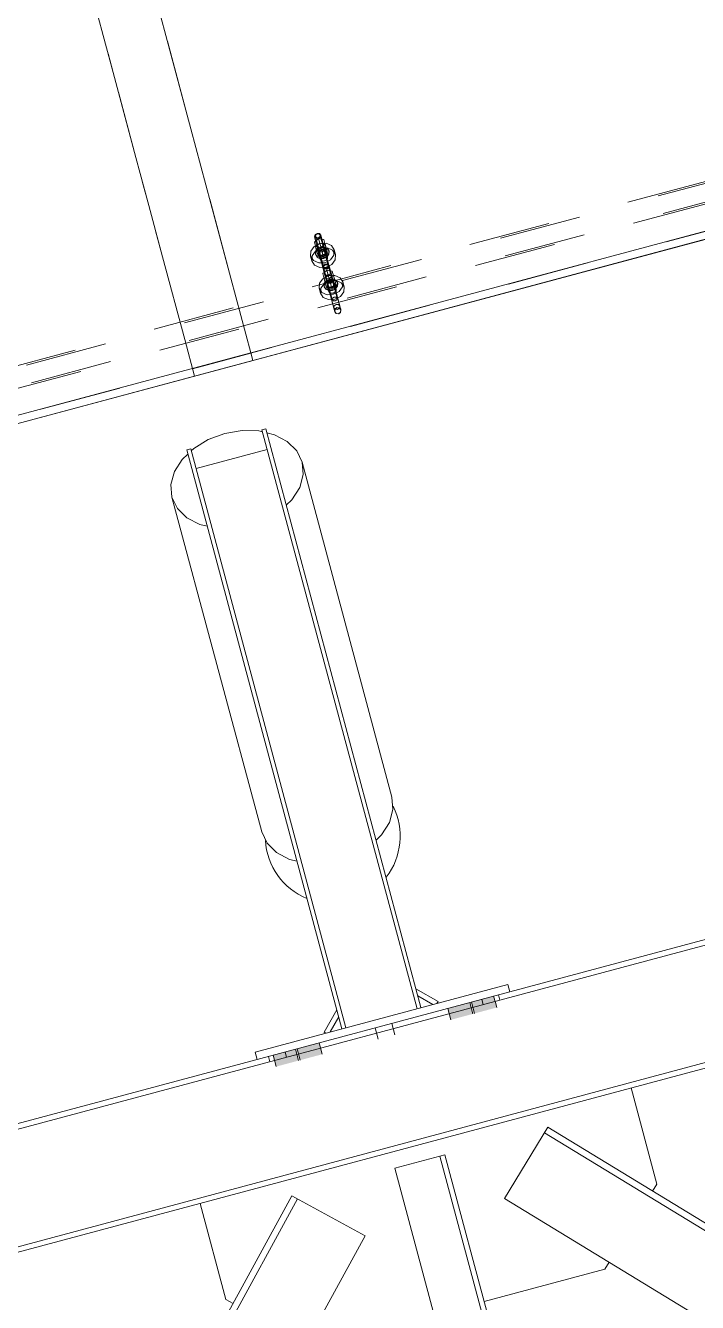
# Model space of a CAD drawing. Header units: millimetres. Extents: x -753 to 90, y 56274 to 56868.
# Drawn here: x -441.18 to -424.74, y 56718.07 to 56749.32 of the extents above; entities that cross this region are included whole.
import ezdxf

# ---------------------------------------------------------------- set-up
doc = ezdxf.new("R2010")
doc.units = ezdxf.units.MM
doc.linetypes.add('XKITLINE00', pattern=[0])
doc.linetypes.add('XKITLINE02', pattern=[4, 2, -2])
doc.layers.add('Parafuso', color=3, linetype='Continuous', lineweight=0)
doc.layers.add('Peça', color=2, linetype='Continuous', lineweight=0)

# ---------------------------------------------------------------- blocks, each defined once
blk = doc.blocks.new('*A609')
at = {"layer": 'Peça', "color": 1, "linetype": 'XKITLINE00', "lineweight": 0}
for p, q in [((-431.634, 56725.747), (-431.092, 56725.434)), ((-431.588, 56725.573), (-431.22, 56725.361)), ((-431.092, 56725.434), (-431.119, 56725.388)), ((-433.879, 56724.687), (-433.566, 56725.229)), ((-433.732, 56724.688), (-433.519, 56725.055)), ((-433.833, 56724.66), (-433.879, 56724.687))]:
    blk.add_line(p, q, dxfattribs=at)
blk = doc.blocks.new('*A610')
at = {"layer": 'Peça', "color": 1, "linetype": 'XKITLINE00', "lineweight": 0}
for start, end in [(322.6823, 26.3736), (183.6257, 247.317)]:
    blk.add_arc((-433.669, 56729.477), 1.65, start, end, dxfattribs=at)
blk = doc.blocks.new('*A611')
at = {"layer": 'Peça', "color": 1, "linetype": 'XKITLINE00', "lineweight": 0}
for p, q in [((-429.385, 56725.852), (-435.567, 56724.196)), ((-429.336, 56725.669), (-429.385, 56725.852)), ((-435.518, 56724.012), (-435.567, 56724.196))]:
    blk.add_line(p, q, dxfattribs=at)
blk = doc.blocks.new('*A612')
at = {"layer": 'Peça', "color": 1, "linetype": 'XKITLINE00', "lineweight": 0}
for p, q in [((-435.306, 56739.449), (-435.402, 56739.423)), ((-435.402, 56739.423), (-431.606, 56725.257)), ((-435.306, 56739.449), (-431.51, 56725.283)), ((-437.237, 56738.931), (-437.141, 56738.957)), ((-437.237, 56738.931), (-433.442, 56724.765)), ((-437.141, 56738.957), (-433.345, 56724.791)), ((-437.013, 56738.479), (-435.274, 56738.945))]:
    blk.add_line(p, q, dxfattribs=at)
blk = doc.blocks.new('*A613')
at = {"layer": 'Peça', "color": 1, "linetype": 'XKITLINE00', "lineweight": 0}
for p, q in [((-436.31, 56739.333), (-435.887, 56739.406)), ((-435.887, 56739.406), (-435.473, 56739.396)), ((-435.473, 56739.396), (-435.39, 56739.376)), ((-437.066, 56738.969), (-436.712, 56739.184)), ((-436.712, 56739.184), (-436.31, 56739.333)), ((-435.279, 56739.349), (-435.094, 56739.305)), ((-435.094, 56739.305), (-434.779, 56739.14)), ((-434.779, 56739.14), (-434.547, 56738.911)), ((-437.348, 56738.701), (-437.211, 56738.832)), ((-437.128, 56738.91), (-437.066, 56738.969)), ((-434.547, 56738.911), (-434.414, 56738.633)), ((-437.539, 56738.4), (-437.348, 56738.701)), ((-434.414, 56738.633), (-434.39, 56738.327)), ((-432.218, 56730.437), (-434.414, 56738.633)), ((-437.626, 56738.086), (-437.539, 56738.4)), ((-434.39, 56738.327), (-434.477, 56738.013)), ((-437.602, 56737.779), (-437.626, 56738.086)), ((-434.477, 56738.013), (-434.667, 56737.711)), ((-437.469, 56737.502), (-437.602, 56737.779)), ((-435.406, 56729.583), (-437.602, 56737.779)), ((-437.237, 56737.273), (-437.469, 56737.502)), ((-434.667, 56737.711), (-434.805, 56737.581)), ((-436.921, 56737.108), (-437.237, 56737.273)), ((-436.737, 56737.063), (-436.921, 56737.108)), ((-432.194, 56730.131), (-432.218, 56730.437)), ((-432.281, 56729.817), (-432.194, 56730.131)), ((-432.471, 56729.515), (-432.281, 56729.817)), ((-435.406, 56729.583), (-435.273, 56729.306)), ((-432.609, 56729.385), (-432.471, 56729.515)), ((-435.273, 56729.306), (-435.041, 56729.077)), ((-435.041, 56729.077), (-434.725, 56728.911)), ((-434.725, 56728.911), (-434.541, 56728.867))]:
    blk.add_line(p, q, dxfattribs=at)
blk = doc.blocks.new('*A625')
at = {"layer": 'Peça', "color": 1, "linetype": 'XKITLINE00', "lineweight": 0}
for p, q in [((-400.079, 56733.508), (-663.982, 56662.797)), ((-663.982, 56662.66), (-400.045, 56733.38)), ((-663.982, 56659.786), (-399.326, 56730.699)), ((-663.982, 56659.65), (-399.292, 56730.572))]:
    blk.add_line(p, q, dxfattribs=at)
blk = doc.blocks.new('*A689')
at = {"layer": 'Parafuso', "color": 7, "linetype": 'XKITLINE02', "lineweight": 0}
for p, q in [((-430.021, 56725.485), (-429.987, 56725.358)), ((-429.616, 56725.594), (-429.582, 56725.466)), ((-435.237, 56724.087), (-435.203, 56723.96)), ((-434.832, 56724.196), (-434.798, 56724.069))]:
    blk.add_line(p, q, dxfattribs=at)
blk = doc.blocks.new('*A690')
at = {"layer": 'Parafuso', "color": 7, "linetype": 'XKITLINE02', "lineweight": 0}
for p, q in [((-430.021, 56725.485), (-429.987, 56725.358)), ((-429.616, 56725.594), (-429.582, 56725.466)), ((-435.237, 56724.087), (-435.203, 56723.96)), ((-434.832, 56724.196), (-434.798, 56724.069))]:
    blk.add_line(p, q, dxfattribs=at)
blk = doc.blocks.new('*A1362')
at = {"layer": 'Peça', "color": 1, "linetype": 'XKITLINE00', "lineweight": 0}
for p, q in [((-434.668, 56720.679), (-445.083, 56701.622)), ((-432.878, 56719.7), (-434.668, 56720.679)), ((-444.943, 56701.546), (-434.528, 56720.603)), ((-432.878, 56719.7), (-443.293, 56700.644)), ((-443.293, 56700.644), (-445.083, 56701.622))]:
    blk.add_line(p, q, dxfattribs=at)
blk = doc.blocks.new('*A1374')
at = {"layer": 'Peça', "color": 1, "linetype": 'XKITLINE00', "lineweight": 0}
for p, q in [((-429.466, 56720.615), (-428.405, 56722.357)), ((-428.488, 56722.221), (-409.94, 56710.925)), ((-409.857, 56711.061), (-428.405, 56722.357)), ((-410.918, 56709.318), (-429.466, 56720.615)), ((-410.918, 56709.318), (-409.857, 56711.061))]:
    blk.add_line(p, q, dxfattribs=at)
blk = doc.blocks.new('*A1377')
at = {"layer": 'Peça', "color": 1, "linetype": 'XKITLINE00', "lineweight": 0}
for p, q in [((-425.739, 56720.967), (-426.368, 56723.317)), ((-425.843, 56720.796), (-425.739, 56720.967)), ((-436.912, 56720.492), (-436.282, 56718.142)), ((-427.008, 56718.883), (-426.904, 56719.054)), ((-429.961, 56718.092), (-427.008, 56718.883)), ((-436.282, 56718.142), (-436.107, 56718.046)), ((-434.141, 56716.972), (-431.188, 56717.763)), ((-434.316, 56717.068), (-434.141, 56716.972))]:
    blk.add_line(p, q, dxfattribs=at)
blk = doc.blocks.new('*A1378')
at = {"layer": 'Peça', "color": 1, "linetype": 'XKITLINE00', "lineweight": 0}
for p, q in [((-432.15, 56721.353), (-430.923, 56721.682)), ((-426.615, 56705.113), (-431.046, 56721.649)), ((-426.492, 56705.145), (-430.923, 56721.682)), ((-427.719, 56704.817), (-432.15, 56721.353)), ((-427.719, 56704.817), (-426.492, 56705.145))]:
    blk.add_line(p, q, dxfattribs=at)
blk = doc.blocks.new('*A1498')
at = {"layer": 'Peça', "color": 7, "linetype": 'XKITLINE02', "lineweight": 0}
for p, q in [((-412.179, 56748.771), (-449.657, 56738.729)), ((-449.63, 56738.783), (-412.229, 56748.803)), ((-412.231, 56748.78), (-412.213, 56748.791)), ((-412.197, 56748.744), (-412.231, 56748.78)), ((-412.229, 56748.803), (-412.208, 56748.771)), ((-412.213, 56748.791), (-412.229, 56748.803)), ((-412.229, 56748.803), (-412.184, 56748.792)), ((-412.208, 56748.771), (-412.224, 56748.753)), ((-412.224, 56748.753), (-412.187, 56748.707)), ((-412.208, 56748.696), (-412.197, 56748.744)), ((-412.058, 56748.319), (-412.184, 56748.792)), ((-412.208, 56748.696), (-412.18, 56748.669)), ((-412.187, 56748.707), (-412.196, 56748.649)), ((-412.196, 56748.649), (-412.168, 56748.62)), ((-412.167, 56748.572), (-412.18, 56748.669)), ((-412.168, 56748.62), (-412.153, 56748.518)), ((-412.129, 56748.476), (-412.167, 56748.572)), ((-412.153, 56748.518), (-412.116, 56748.427)), ((-412.139, 56748.437), (-412.129, 56748.476)), ((-412.102, 56748.391), (-412.139, 56748.437)), ((-412.116, 56748.427), (-412.127, 56748.39)), ((-412.063, 56748.34), (-449.542, 56738.299)), ((-449.491, 56738.266), (-412.091, 56748.287)), ((-412.127, 56748.39), (-412.092, 56748.354)), ((-412.111, 56748.333), (-412.102, 56748.391)), ((-412.111, 56748.333), (-412.089, 56748.326)), ((-412.092, 56748.354), (-412.104, 56748.306)), ((-412.104, 56748.306), (-412.083, 56748.305)), ((-412.091, 56748.287), (-412.089, 56748.326)), ((-412.091, 56748.287), (-412.058, 56748.319)), ((-412.083, 56748.305), (-412.091, 56748.287)), ((-449.663, 56738.75), (-449.63, 56738.783)), ((-449.663, 56738.75), (-449.536, 56738.278)), ((-449.63, 56738.783), (-449.637, 56738.764)), ((-449.637, 56738.764), (-449.616, 56738.764)), ((-449.632, 56738.744), (-449.63, 56738.783)), ((-449.609, 56738.737), (-449.632, 56738.744)), ((-449.616, 56738.764), (-449.628, 56738.715)), ((-449.628, 56738.715), (-449.593, 56738.679)), ((-449.618, 56738.678), (-449.609, 56738.737)), ((-449.581, 56738.632), (-449.618, 56738.678)), ((-449.593, 56738.679), (-449.604, 56738.642)), ((-449.604, 56738.642), (-449.568, 56738.552)), ((-449.591, 56738.593), (-449.581, 56738.632)), ((-449.553, 56738.497), (-449.591, 56738.593)), ((-449.568, 56738.552), (-449.553, 56738.449)), ((-449.54, 56738.4), (-449.553, 56738.497)), ((-449.553, 56738.449), (-449.524, 56738.421)), ((-449.542, 56738.299), (-449.546, 56738.316)), ((-449.512, 56738.374), (-449.54, 56738.4)), ((-449.536, 56738.278), (-449.491, 56738.266)), ((-449.524, 56738.421), (-449.533, 56738.362)), ((-449.533, 56738.362), (-449.496, 56738.316)), ((-449.524, 56738.325), (-449.512, 56738.374)), ((-449.489, 56738.289), (-449.524, 56738.325)), ((-449.496, 56738.316), (-449.512, 56738.299)), ((-449.512, 56738.299), (-449.491, 56738.266)), ((-449.507, 56738.278), (-449.489, 56738.289)), ((-449.491, 56738.266), (-449.507, 56738.278))]:
    blk.add_line(p, q, dxfattribs=at)
blk = doc.blocks.new('*A1500')
at = {"layer": 'Peça', "color": 4, "linetype": 'XKITLINE00', "lineweight": 0}
for p, q in [((-438.755, 56752.824), (-446.715, 56750.692)), ((-438.755, 56752.824), (-438.755, 56752.824)), ((-438.755, 56752.824), (-435.67, 56741.309)), ((-446.867, 56750.651), (-456.992, 56747.939)), ((-457.145, 56747.898), (-459.349, 56747.307)), ((-459.349, 56747.307), (-459.348, 56747.307)), ((-459.349, 56747.307), (-459.326, 56747.222)), ((-459.325, 56747.221), (-459.272, 56747.021)), ((-459.272, 56747.021), (-459.188, 56746.707)), ((-459.188, 56746.707), (-459.134, 56746.508)), ((-459.134, 56746.508), (-459.073, 56746.28)), ((-459.073, 56746.28), (-458.556, 56744.349)), ((-458.556, 56744.349), (-458.445, 56743.936)), ((-458.445, 56743.936), (-458.204, 56743.036)), ((-458.204, 56743.036), (-458.074, 56742.549)), ((-458.074, 56742.549), (-457.937, 56742.039)), ((-457.937, 56742.039), (-457.794, 56741.506)), ((-457.794, 56741.506), (-457.646, 56740.951)), ((-456.263, 56735.792), (-435.67, 56741.309)), ((-435.67, 56741.309), (-435.62, 56741.123)), ((-457.646, 56740.951), (-457.331, 56739.777)), ((-456.214, 56735.606), (-435.62, 56741.123)), ((-435.618, 56741.117), (-449.483, 56737.402)), ((-435.618, 56741.117), (-435.62, 56741.123)), ((-457.331, 56739.777), (-457.166, 56739.16)), ((-457.166, 56739.16), (-456.639, 56737.192)), ((-456.453, 56736.5), (-456.639, 56737.192)), ((-450.303, 56737.183), (-456.212, 56735.6)), ((-456.214, 56735.606), (-456.453, 56736.5)), ((-456.212, 56735.6), (-456.214, 56735.606))]:
    blk.add_line(p, q, dxfattribs=at)
at = {"layer": 'Peça', "color": 7, "linetype": 'XKITLINE02', "lineweight": 0}
for p, q in [((-438.747, 56752.796), (-435.67, 56741.309)), ((-438.664, 56752.486), (-459.258, 56746.969)), ((-446.715, 56750.692), (-446.867, 56750.651)), ((-456.992, 56747.939), (-457.145, 56747.898)), ((-459.341, 56747.279), (-459.325, 56747.221)), ((-459.302, 56747.136), (-459.272, 56747.021)), ((-459.234, 56746.878), (-459.188, 56746.707)), ((-459.005, 56746.026), (-458.556, 56744.349)), ((-458.328, 56743.498), (-458.204, 56743.036)), ((-456.262, 56735.785), (-435.668, 56741.302)), ((-435.62, 56741.123), (-435.618, 56741.117)), ((-457.491, 56740.375), (-457.331, 56739.777)), ((-449.483, 56737.402), (-450.303, 56737.183)), ((-456.212, 56735.6), (-456.214, 56735.606))]:
    blk.add_line(p, q, dxfattribs=at)
blk = doc.blocks.new('*A1501')
at = {"layer": 'Peça', "color": 7, "linetype": 'XKITLINE02', "lineweight": 0}
for p, q in [((-412.179, 56748.771), (-449.657, 56738.729)), ((-449.63, 56738.783), (-412.229, 56748.803)), ((-412.213, 56748.791), (-412.231, 56748.78)), ((-412.231, 56748.78), (-412.197, 56748.744)), ((-412.229, 56748.803), (-412.213, 56748.791)), ((-412.208, 56748.771), (-412.229, 56748.803)), ((-412.229, 56748.803), (-412.184, 56748.792)), ((-412.224, 56748.753), (-412.208, 56748.771)), ((-412.187, 56748.707), (-412.224, 56748.753)), ((-412.197, 56748.744), (-412.208, 56748.696)), ((-412.058, 56748.319), (-412.184, 56748.792)), ((-412.208, 56748.696), (-412.18, 56748.669)), ((-412.196, 56748.649), (-412.187, 56748.707)), ((-412.168, 56748.62), (-412.196, 56748.649)), ((-412.18, 56748.669), (-412.167, 56748.572)), ((-412.153, 56748.518), (-412.168, 56748.62)), ((-412.167, 56748.572), (-412.129, 56748.476)), ((-412.116, 56748.427), (-412.153, 56748.518)), ((-412.129, 56748.476), (-412.139, 56748.437)), ((-412.139, 56748.437), (-412.102, 56748.391)), ((-412.127, 56748.39), (-412.116, 56748.427)), ((-412.063, 56748.34), (-449.542, 56738.299)), ((-449.491, 56738.266), (-412.091, 56748.287)), ((-412.092, 56748.354), (-412.127, 56748.39)), ((-412.102, 56748.391), (-412.111, 56748.333)), ((-412.111, 56748.333), (-412.089, 56748.326)), ((-412.104, 56748.306), (-412.092, 56748.354)), ((-412.083, 56748.305), (-412.104, 56748.306)), ((-412.089, 56748.326), (-412.091, 56748.287)), ((-412.091, 56748.287), (-412.058, 56748.319)), ((-412.091, 56748.287), (-412.083, 56748.305)), ((-449.663, 56738.75), (-449.63, 56738.783)), ((-449.663, 56738.75), (-449.536, 56738.278)), ((-449.637, 56738.764), (-449.63, 56738.783)), ((-449.616, 56738.764), (-449.637, 56738.764)), ((-449.63, 56738.783), (-449.632, 56738.744)), ((-449.632, 56738.744), (-449.609, 56738.737)), ((-449.628, 56738.715), (-449.616, 56738.764)), ((-449.594, 56738.679), (-449.628, 56738.715)), ((-449.609, 56738.737), (-449.618, 56738.678)), ((-449.618, 56738.678), (-449.581, 56738.632)), ((-449.604, 56738.642), (-449.594, 56738.679)), ((-449.568, 56738.551), (-449.604, 56738.642)), ((-449.581, 56738.632), (-449.591, 56738.593)), ((-449.591, 56738.593), (-449.553, 56738.497)), ((-449.553, 56738.449), (-449.568, 56738.551)), ((-449.553, 56738.497), (-449.54, 56738.4)), ((-449.524, 56738.421), (-449.553, 56738.449)), ((-449.54, 56738.4), (-449.512, 56738.374)), ((-449.536, 56738.278), (-449.491, 56738.266)), ((-449.533, 56738.362), (-449.524, 56738.421)), ((-449.496, 56738.316), (-449.533, 56738.362)), ((-449.512, 56738.374), (-449.524, 56738.325)), ((-449.524, 56738.325), (-449.489, 56738.289)), ((-449.512, 56738.299), (-449.496, 56738.316)), ((-449.491, 56738.266), (-449.512, 56738.299)), ((-449.489, 56738.289), (-449.507, 56738.278)), ((-449.507, 56738.278), (-449.491, 56738.266))]:
    blk.add_line(p, q, dxfattribs=at)
blk = doc.blocks.new('*A1502')
at = {"layer": 'Peça', "color": 7, "linetype": 'XKITLINE02', "lineweight": 0}
for p, q in [((-414.839, 56758.701), (-452.317, 56748.659)), ((-452.29, 56748.713), (-414.89, 56758.734)), ((-414.89, 56758.734), (-414.871, 56758.711)), ((-414.89, 56758.734), (-414.845, 56758.721)), ((-414.871, 56758.711), (-414.888, 56758.697)), ((-414.888, 56758.697), (-414.852, 56758.655)), ((-414.852, 56758.655), (-414.863, 56758.602)), ((-414.863, 56758.602), (-414.834, 56758.574)), ((-414.717, 56758.247), (-414.845, 56758.721)), ((-414.834, 56758.574), (-414.82, 56758.474)), ((-414.82, 56758.474), (-414.782, 56758.38)), ((-414.723, 56758.268), (-452.201, 56748.226)), ((-414.75, 56758.214), (-452.151, 56748.193)), ((-414.782, 56758.38), (-414.793, 56758.342)), ((-414.793, 56758.342), (-414.757, 56758.3)), ((-414.757, 56758.3), (-414.767, 56758.247)), ((-414.767, 56758.247), (-414.745, 56758.243)), ((-414.75, 56758.214), (-414.717, 56758.247)), ((-414.745, 56758.243), (-414.75, 56758.214)), ((-452.323, 56748.68), (-452.29, 56748.713)), ((-452.323, 56748.68), (-452.196, 56748.205)), ((-452.295, 56748.684), (-452.29, 56748.713)), ((-452.273, 56748.68), (-452.295, 56748.684)), ((-452.284, 56748.626), (-452.273, 56748.68)), ((-452.248, 56748.585), (-452.284, 56748.626)), ((-452.258, 56748.547), (-452.248, 56748.585)), ((-452.221, 56748.453), (-452.258, 56748.547)), ((-452.206, 56748.353), (-452.221, 56748.453)), ((-452.178, 56748.325), (-452.206, 56748.353)), ((-452.151, 56748.193), (-452.196, 56748.205)), ((-452.188, 56748.271), (-452.178, 56748.325)), ((-452.152, 56748.23), (-452.188, 56748.271)), ((-452.169, 56748.216), (-452.152, 56748.23)), ((-452.151, 56748.193), (-452.169, 56748.216))]:
    blk.add_line(p, q, dxfattribs=at)
blk = doc.blocks.new('*A1545')
at = {"layer": 'Parafuso', "color": 7, "linetype": 'XKITLINE02', "lineweight": 0}
for p, q in [((-432.63, 56724.786), (-432.588, 56724.632)), ((-432.63, 56724.786), (-432.588, 56724.632)), ((-432.224, 56724.895), (-432.182, 56724.74)), ((-432.224, 56724.895), (-432.182, 56724.74)), ((-432.182, 56724.74), (-432.15, 56724.618)), ((-432.182, 56724.74), (-432.15, 56724.618)), ((-432.588, 56724.632), (-432.555, 56724.509)), ((-432.588, 56724.632), (-432.555, 56724.509))]:
    blk.add_line(p, q, dxfattribs=at)
blk = doc.blocks.new('*A1546')
at = {"layer": 'Parafuso', "color": 7, "linetype": 'XKITLINE02', "lineweight": 0}
for p, q in [((-432.63, 56724.786), (-432.588, 56724.632)), ((-432.63, 56724.786), (-432.588, 56724.632)), ((-432.224, 56724.895), (-432.182, 56724.74)), ((-432.224, 56724.895), (-432.182, 56724.74)), ((-432.182, 56724.74), (-432.15, 56724.618)), ((-432.182, 56724.74), (-432.15, 56724.618)), ((-432.588, 56724.632), (-432.555, 56724.509)), ((-432.588, 56724.632), (-432.555, 56724.509))]:
    blk.add_line(p, q, dxfattribs=at)
blk = doc.blocks.new('*A1549')
at = {"layer": 'Parafuso'}
for points in [[(-434.5, 56724.119), (-434.541, 56724.274), (-434.001, 56724.419), (-433.959, 56724.264)], [(-435.081, 56723.964), (-435.123, 56724.118), (-434.582, 56724.263), (-434.541, 56724.109)], [(-435.048, 56723.841), (-435.081, 56723.964), (-434.541, 56724.109), (-434.508, 56723.986)], [(-434.467, 56723.997), (-434.5, 56724.119), (-433.959, 56724.264), (-433.926, 56724.142)]]:
    blk.add_hatch(color=7, dxfattribs=at).paths.add_polyline_path(points, flags=17)
at = {"layer": 'Parafuso', "color": 7, "linetype": 'XKITLINE00', "lineweight": 0}
for p, q in [((-434.001, 56724.419), (-433.959, 56724.264)), ((-435.123, 56724.118), (-435.081, 56723.964)), ((-434.582, 56724.263), (-434.541, 56724.109)), ((-434.541, 56724.274), (-434.5, 56724.119)), ((-434.541, 56724.109), (-434.508, 56723.986)), ((-434.5, 56724.119), (-434.467, 56723.997)), ((-433.959, 56724.264), (-433.926, 56724.142)), ((-435.081, 56723.964), (-435.048, 56723.841))]:
    blk.add_line(p, q, dxfattribs=at)
blk = doc.blocks.new('*A1552')
at = {"layer": 'Parafuso'}
for points in [[(-430.312, 56725.407), (-430.271, 56725.253), (-430.811, 56725.108), (-430.853, 56725.262)], [(-429.731, 56725.563), (-429.689, 56725.408), (-430.23, 56725.264), (-430.271, 56725.418)], [(-429.689, 56725.408), (-429.656, 56725.286), (-430.197, 56725.141), (-430.23, 56725.264)], [(-430.271, 56725.253), (-430.238, 56725.13), (-430.779, 56724.985), (-430.811, 56725.108)]]:
    blk.add_hatch(color=7, dxfattribs=at).paths.add_polyline_path(points, flags=17)
at = {"layer": 'Parafuso', "color": 7, "linetype": 'XKITLINE00', "lineweight": 0}
for p, q in [((-430.312, 56725.407), (-430.271, 56725.253)), ((-430.271, 56725.418), (-430.23, 56725.264)), ((-429.731, 56725.563), (-429.689, 56725.408)), ((-429.689, 56725.408), (-429.656, 56725.286)), ((-430.853, 56725.262), (-430.811, 56725.108)), ((-430.811, 56725.108), (-430.779, 56724.985)), ((-430.271, 56725.253), (-430.238, 56725.13)), ((-430.23, 56725.264), (-430.197, 56725.141))]:
    blk.add_line(p, q, dxfattribs=at)
blk = doc.blocks.new('*A1633')
at = {"layer": 'Peça', "color": 4, "linetype": 'XKITLINE00', "lineweight": 0}
for p, q in [((-433.897, 56743.444), (-433.908, 56743.396)), ((-433.848, 56743.476), (-433.897, 56743.444)), ((-433.89, 56743.401), (-433.882, 56743.437)), ((-433.882, 56743.437), (-433.844, 56743.462)), ((-433.789, 56743.473), (-433.848, 56743.476)), ((-433.844, 56743.462), (-433.8, 56743.459)), ((-433.8, 56743.459), (-433.774, 56743.432)), ((-433.756, 56743.437), (-433.789, 56743.473)), ((-433.774, 56743.432), (-433.783, 56743.396)), ((-433.767, 56743.389), (-433.756, 56743.437)), ((-433.756, 56743.437), (-433.705, 56743.248)), ((-433.908, 56743.396), (-433.858, 56743.207)), ((-433.908, 56743.396), (-433.875, 56743.36)), ((-433.864, 56743.374), (-433.89, 56743.401)), ((-433.875, 56743.36), (-433.816, 56743.357)), ((-433.82, 56743.372), (-433.864, 56743.374)), ((-433.783, 56743.396), (-433.82, 56743.372)), ((-433.816, 56743.357), (-433.767, 56743.389))]:
    blk.add_line(p, q, dxfattribs=at)
at = {"layer": 'Peça', "color": 7, "linetype": 'XKITLINE02', "lineweight": 0}
for p, q in [((-433.774, 56743.432), (-433.562, 56742.642)), ((-433.89, 56743.401), (-433.678, 56742.611)), ((-433.857, 56743.296), (-433.869, 56743.248)), ((-433.869, 56743.248), (-433.62, 56742.322)), ((-433.869, 56743.248), (-433.835, 56743.212)), ((-433.858, 56743.207), (-433.75, 56742.806)), ((-433.808, 56743.327), (-433.857, 56743.296)), ((-433.835, 56743.212), (-433.776, 56743.209)), ((-433.75, 56743.324), (-433.808, 56743.327)), ((-433.776, 56743.209), (-433.727, 56743.241)), ((-433.716, 56743.289), (-433.75, 56743.324)), ((-433.727, 56743.241), (-433.716, 56743.289)), ((-433.716, 56743.289), (-433.468, 56742.362)), ((-433.705, 56743.248), (-433.598, 56742.847)), ((-433.67, 56742.647), (-433.678, 56742.611)), ((-433.678, 56742.611), (-433.653, 56742.584)), ((-433.632, 56742.671), (-433.67, 56742.647)), ((-433.653, 56742.584), (-433.608, 56742.581)), ((-433.588, 56742.669), (-433.632, 56742.671)), ((-433.608, 56742.581), (-433.571, 56742.605)), ((-433.562, 56742.642), (-433.588, 56742.669)), ((-433.571, 56742.605), (-433.562, 56742.642)), ((-433.62, 56742.322), (-433.625, 56742.34)), ((-433.612, 56742.381), (-433.62, 56742.322)), ((-433.584, 56742.274), (-433.62, 56742.322)), ((-433.564, 56742.418), (-433.612, 56742.381)), ((-433.584, 56742.274), (-433.524, 56742.266)), ((-433.505, 56742.41), (-433.564, 56742.418)), ((-433.524, 56742.266), (-433.476, 56742.303)), ((-433.468, 56742.362), (-433.505, 56742.41)), ((-433.476, 56742.303), (-433.468, 56742.362)), ((-433.468, 56742.362), (-433.473, 56742.381))]:
    blk.add_line(p, q, dxfattribs=at)
blk = doc.blocks.new('*A1634')
at = {"layer": 'Peça', "color": 7, "linetype": 'XKITLINE02', "lineweight": 0}
for p, q in [((-434.11, 56744.15), (-434.1, 56744.2)), ((-434.11, 56744.15), (-433.619, 56742.315)), ((-434.076, 56744.113), (-434.11, 56744.15)), ((-434.1, 56744.2), (-434.051, 56744.232)), ((-434.084, 56744.193), (-434.092, 56744.155)), ((-433.894, 56743.417), (-434.092, 56744.155)), ((-434.092, 56744.155), (-434.066, 56744.127)), ((-434.047, 56744.218), (-434.084, 56744.193)), ((-434.017, 56744.109), (-434.076, 56744.113)), ((-434.066, 56744.127), (-434.021, 56744.124)), ((-434.051, 56744.232), (-433.992, 56744.229)), ((-434.002, 56744.215), (-434.047, 56744.218)), ((-434.021, 56744.124), (-433.984, 56744.148)), ((-433.968, 56744.141), (-434.017, 56744.109)), ((-433.976, 56744.186), (-434.002, 56744.215)), ((-433.992, 56744.229), (-433.958, 56744.191)), ((-433.984, 56744.148), (-433.976, 56744.186)), ((-433.778, 56743.448), (-433.976, 56744.186)), ((-433.958, 56744.191), (-433.968, 56744.141)), ((-433.958, 56744.191), (-433.466, 56742.356)), ((-433.894, 56743.417), (-433.886, 56743.455)), ((-433.886, 56743.455), (-433.849, 56743.479)), ((-433.849, 56743.479), (-433.804, 56743.477)), ((-433.804, 56743.477), (-433.778, 56743.448)), ((-433.778, 56743.448), (-433.786, 56743.41)), ((-433.868, 56743.388), (-433.894, 56743.417)), ((-433.824, 56743.386), (-433.868, 56743.388)), ((-433.786, 56743.41), (-433.824, 56743.386)), ((-433.634, 56742.46), (-433.584, 56742.492)), ((-433.584, 56742.492), (-433.526, 56742.489)), ((-433.526, 56742.489), (-433.492, 56742.451)), ((-433.644, 56742.41), (-433.634, 56742.46)), ((-433.61, 56742.373), (-433.644, 56742.41)), ((-433.611, 56742.374), (-433.619, 56742.315)), ((-433.619, 56742.315), (-433.582, 56742.268)), ((-433.563, 56742.411), (-433.611, 56742.374)), ((-433.551, 56742.369), (-433.61, 56742.373)), ((-433.582, 56742.268), (-433.522, 56742.26)), ((-433.503, 56742.403), (-433.563, 56742.411)), ((-433.502, 56742.402), (-433.551, 56742.369)), ((-433.522, 56742.26), (-433.474, 56742.297)), ((-433.466, 56742.356), (-433.503, 56742.403)), ((-433.492, 56742.451), (-433.502, 56742.402)), ((-433.474, 56742.297), (-433.466, 56742.356))]:
    blk.add_line(p, q, dxfattribs=at)
blk = doc.blocks.new('*A1636')
at = {"layer": 'Peça', "color": 7, "linetype": 'XKITLINE02', "lineweight": 0}
for p, q in [((-433.777, 56743.21), (-433.879, 56743.127)), ((-433.879, 56743.127), (-433.851, 56743.023)), ((-433.744, 56743.088), (-433.777, 56743.21)), ((-433.647, 56743.189), (-433.777, 56743.21)), ((-433.647, 56743.189), (-433.619, 56743.085)), ((-433.846, 56743.005), (-433.744, 56743.088)), ((-433.744, 56743.088), (-433.614, 56743.067))]:
    blk.add_line(p, q, dxfattribs=at)
at = {"layer": 'Peça', "color": 4, "linetype": 'XKITLINE00', "lineweight": 0}
for p, q in [((-433.721, 56743.002), (-433.851, 56743.023)), ((-433.851, 56743.023), (-433.818, 56742.901)), ((-433.688, 56742.88), (-433.818, 56742.901)), ((-433.721, 56743.002), (-433.619, 56743.085)), ((-433.688, 56742.88), (-433.721, 56743.002)), ((-433.586, 56742.963), (-433.688, 56742.88)), ((-433.619, 56743.085), (-433.586, 56742.963))]:
    blk.add_line(p, q, dxfattribs=at)
blk = doc.blocks.new('*A1637')
at = {"layer": 'Peça', "color": 7, "linetype": 'XKITLINE02', "lineweight": 0}
for p, q in [((-433.664, 56743.117), (-433.75, 56743.112)), ((-433.664, 56743.117), (-433.623, 56743.099)), ((-433.875, 56742.921), (-433.87, 56742.99)), ((-433.87, 56742.99), (-433.823, 56743.053)), ((-433.828, 56743.073), (-433.855, 56743.037)), ((-433.75, 56743.112), (-433.828, 56743.073)), ((-433.823, 56743.053), (-433.745, 56743.092)), ((-433.803, 56742.961), (-433.801, 56742.998)), ((-433.798, 56742.941), (-433.803, 56742.961)), ((-433.782, 56742.93), (-433.803, 56742.961)), ((-433.801, 56742.998), (-433.775, 56743.031)), ((-433.795, 56742.978), (-433.798, 56742.941)), ((-433.798, 56742.941), (-433.777, 56742.911)), ((-433.77, 56743.012), (-433.795, 56742.978)), ((-433.744, 56742.914), (-433.782, 56742.93)), ((-433.777, 56742.911), (-433.739, 56742.895)), ((-433.775, 56743.031), (-433.758, 56743.04)), ((-433.77, 56743.012), (-433.752, 56743.021)), ((-433.758, 56743.04), (-433.734, 56743.052)), ((-433.752, 56743.021), (-433.729, 56743.032)), ((-433.745, 56743.092), (-433.658, 56743.097)), ((-433.698, 56742.917), (-433.744, 56742.914)), ((-433.739, 56742.895), (-433.693, 56742.897)), ((-433.734, 56743.052), (-433.688, 56743.054)), ((-433.683, 56743.035), (-433.729, 56743.032)), ((-433.657, 56742.937), (-433.698, 56742.917)), ((-433.693, 56742.897), (-433.652, 56742.918)), ((-433.688, 56743.054), (-433.65, 56743.038)), ((-433.645, 56743.019), (-433.683, 56743.035)), ((-433.658, 56743.097), (-433.586, 56743.067)), ((-433.632, 56742.971), (-433.657, 56742.937)), ((-433.652, 56742.918), (-433.627, 56742.951)), ((-433.65, 56743.038), (-433.629, 56743.007)), ((-433.624, 56742.988), (-433.645, 56743.019)), ((-433.629, 56743.007), (-433.632, 56742.971)), ((-433.624, 56742.988), (-433.629, 56743.007)), ((-433.627, 56742.951), (-433.624, 56742.988)), ((-433.586, 56743.067), (-433.547, 56743.009))]:
    blk.add_line(p, q, dxfattribs=at)
at = {"layer": 'Peça', "color": 4, "linetype": 'XKITLINE00', "lineweight": 0}
for p, q in [((-433.875, 56743.01), (-433.88, 56742.94)), ((-433.875, 56742.921), (-433.88, 56742.94)), ((-433.88, 56742.94), (-433.841, 56742.882)), ((-433.855, 56743.037), (-433.875, 56743.01)), ((-433.836, 56742.863), (-433.875, 56742.921)), ((-433.841, 56742.882), (-433.769, 56742.852)), ((-433.763, 56742.832), (-433.836, 56742.863)), ((-433.769, 56742.852), (-433.682, 56742.857)), ((-433.677, 56742.837), (-433.763, 56742.832)), ((-433.682, 56742.857), (-433.604, 56742.896)), ((-433.599, 56742.876), (-433.677, 56742.837)), ((-433.623, 56743.099), (-433.591, 56743.086)), ((-433.604, 56742.896), (-433.557, 56742.958)), ((-433.552, 56742.939), (-433.599, 56742.876)), ((-433.552, 56743.028), (-433.591, 56743.086)), ((-433.557, 56742.958), (-433.552, 56743.028)), ((-433.547, 56743.009), (-433.552, 56743.028)), ((-433.547, 56743.009), (-433.552, 56742.939))]:
    blk.add_line(p, q, dxfattribs=at)
blk = doc.blocks.new('*A1638')
at = {"layer": 'Peça', "color": 4, "linetype": 'XKITLINE00', "lineweight": 0}
for p, q in [((-433.908, 56743.121), (-433.992, 56743.01)), ((-433.881, 56743.135), (-433.908, 56743.121)), ((-433.618, 56743.199), (-433.649, 56743.197)), ((-433.49, 56743.145), (-433.618, 56743.199)), ((-433.421, 56743.042), (-433.49, 56743.145)), ((-433.992, 56743.01), (-434.001, 56742.887)), ((-433.968, 56742.765), (-434.001, 56742.887)), ((-434.001, 56742.887), (-433.932, 56742.785)), ((-433.651, 56742.74), (-433.514, 56742.808)), ((-433.514, 56742.808), (-433.43, 56742.919)), ((-433.43, 56742.919), (-433.421, 56743.042)), ((-433.389, 56742.921), (-433.421, 56743.042)), ((-433.389, 56742.921), (-433.397, 56742.798)), ((-433.899, 56742.663), (-433.968, 56742.765)), ((-433.932, 56742.785), (-433.804, 56742.731)), ((-433.771, 56742.609), (-433.899, 56742.663)), ((-433.804, 56742.731), (-433.651, 56742.74)), ((-433.618, 56742.618), (-433.771, 56742.609)), ((-433.481, 56742.687), (-433.618, 56742.618)), ((-433.397, 56742.798), (-433.481, 56742.687))]:
    blk.add_line(p, q, dxfattribs=at)
at = {"layer": 'Peça', "color": 7, "linetype": 'XKITLINE02', "lineweight": 0}
for p, q in [((-433.867, 56743.142), (-433.881, 56743.135)), ((-433.771, 56743.19), (-433.867, 56743.142)), ((-433.649, 56743.197), (-433.771, 56743.19)), ((-433.968, 56742.765), (-433.96, 56742.889)), ((-433.96, 56742.889), (-433.876, 56742.999)), ((-433.876, 56742.999), (-433.739, 56743.068)), ((-433.808, 56742.939), (-433.805, 56742.98)), ((-433.808, 56742.939), (-433.775, 56742.817)), ((-433.785, 56742.905), (-433.808, 56742.939)), ((-433.805, 56742.98), (-433.777, 56743.017)), ((-433.742, 56742.887), (-433.785, 56742.905)), ((-433.777, 56743.017), (-433.731, 56743.04)), ((-433.772, 56742.858), (-433.775, 56742.817)), ((-433.775, 56742.817), (-433.752, 56742.783)), ((-433.744, 56742.895), (-433.772, 56742.858)), ((-433.698, 56742.918), (-433.744, 56742.895)), ((-433.691, 56742.89), (-433.742, 56742.887)), ((-433.739, 56743.068), (-433.586, 56743.077)), ((-433.731, 56743.04), (-433.68, 56743.043)), ((-433.648, 56742.921), (-433.698, 56742.918)), ((-433.645, 56742.913), (-433.691, 56742.89)), ((-433.68, 56743.043), (-433.637, 56743.025)), ((-433.605, 56742.903), (-433.648, 56742.921)), ((-433.617, 56742.95), (-433.645, 56742.913)), ((-433.637, 56743.025), (-433.614, 56742.991)), ((-433.614, 56742.991), (-433.617, 56742.95)), ((-433.614, 56742.991), (-433.582, 56742.869)), ((-433.613, 56742.791), (-433.585, 56742.828)), ((-433.582, 56742.869), (-433.605, 56742.903)), ((-433.586, 56743.077), (-433.458, 56743.023)), ((-433.585, 56742.828), (-433.582, 56742.869)), ((-433.458, 56743.023), (-433.389, 56742.921)), ((-433.752, 56742.783), (-433.709, 56742.765)), ((-433.709, 56742.765), (-433.658, 56742.768)), ((-433.658, 56742.768), (-433.613, 56742.791))]:
    blk.add_line(p, q, dxfattribs=at)
blk = doc.blocks.new('*A1639')
at = {"layer": 'Peça', "color": 7, "linetype": 'XKITLINE02', "lineweight": 0}
for p, q in [((-434.117, 56744.017), (-434.016, 56744.102)), ((-433.985, 56743.989), (-434.016, 56744.102)), ((-434.016, 56744.102), (-433.885, 56744.079)), ((-433.826, 56743.857), (-433.885, 56744.079)), ((-434.117, 56744.017), (-434.058, 56743.795)), ((-433.958, 56743.886), (-434.088, 56743.909)), ((-433.985, 56743.989), (-434.087, 56743.903)), ((-434.058, 56743.795), (-433.927, 56743.772)), ((-433.855, 56743.965), (-433.985, 56743.989)), ((-433.856, 56743.971), (-433.958, 56743.886)), ((-433.927, 56743.772), (-433.958, 56743.886)), ((-433.927, 56743.772), (-433.826, 56743.857))]:
    blk.add_line(p, q, dxfattribs=at)
blk = doc.blocks.new('*A1640')
at = {"layer": 'Peça', "color": 7, "linetype": 'XKITLINE02', "lineweight": 0}
for p, q in [((-434.087, 56743.903), (-433.985, 56743.989)), ((-434.087, 56743.903), (-434.027, 56743.682)), ((-433.927, 56743.772), (-434.058, 56743.795)), ((-433.955, 56743.875), (-434.056, 56743.79)), ((-433.955, 56743.875), (-433.985, 56743.989)), ((-433.985, 56743.989), (-433.855, 56743.965)), ((-433.824, 56743.852), (-433.955, 56743.875)), ((-433.826, 56743.857), (-433.927, 56743.772)), ((-433.897, 56743.658), (-433.927, 56743.772)), ((-433.897, 56743.658), (-433.795, 56743.744)), ((-433.795, 56743.744), (-433.855, 56743.965)), ((-434.027, 56743.682), (-433.897, 56743.658))]:
    blk.add_line(p, q, dxfattribs=at)
blk = doc.blocks.new('*A1641')
at = {"layer": 'Peça', "color": 7, "linetype": 'XKITLINE02', "lineweight": 0}
for p, q in [((-434.09, 56743.723), (-434.086, 56743.795)), ((-434.086, 56743.795), (-434.039, 56743.86)), ((-434.081, 56743.777), (-434.085, 56743.705)), ((-434.034, 56743.842), (-434.081, 56743.777)), ((-434.039, 56743.86), (-433.961, 56743.9)), ((-433.957, 56743.881), (-434.034, 56743.842)), ((-434.011, 56743.782), (-434.013, 56743.743)), ((-434.008, 56743.725), (-434.013, 56743.743)), ((-434.013, 56743.743), (-433.992, 56743.711)), ((-433.986, 56743.816), (-434.011, 56743.782)), ((-434.008, 56743.725), (-434.006, 56743.764)), ((-434.006, 56743.764), (-433.981, 56743.798)), ((-433.945, 56743.837), (-433.986, 56743.816)), ((-433.981, 56743.798), (-433.94, 56743.819)), ((-433.961, 56743.9), (-433.875, 56743.904)), ((-433.87, 56743.886), (-433.957, 56743.881)), ((-433.899, 56743.839), (-433.945, 56743.837)), ((-433.94, 56743.819), (-433.894, 56743.821)), ((-433.86, 56743.822), (-433.899, 56743.839)), ((-433.894, 56743.821), (-433.855, 56743.804)), ((-433.875, 56743.904), (-433.801, 56743.871)), ((-433.797, 56743.853), (-433.87, 56743.886)), ((-433.866, 56743.717), (-433.841, 56743.752)), ((-433.839, 56743.79), (-433.86, 56743.822)), ((-433.855, 56743.804), (-433.834, 56743.772)), ((-433.841, 56743.752), (-433.839, 56743.79)), ((-433.834, 56743.772), (-433.839, 56743.79)), ((-433.834, 56743.772), (-433.836, 56743.734)), ((-433.766, 56743.738), (-433.813, 56743.674)), ((-433.801, 56743.871), (-433.762, 56743.811)), ((-433.757, 56743.793), (-433.797, 56743.853)), ((-433.762, 56743.811), (-433.766, 56743.738)), ((-433.757, 56743.793), (-433.762, 56743.811)), ((-433.761, 56743.72), (-433.757, 56743.793)), ((-434.085, 56743.705), (-434.09, 56743.723)), ((-434.05, 56743.662), (-434.09, 56743.723)), ((-434.085, 56743.705), (-434.045, 56743.644)), ((-433.977, 56743.63), (-434.05, 56743.662)), ((-434.045, 56743.644), (-433.972, 56743.612)), ((-433.987, 56743.693), (-434.008, 56743.725)), ((-433.992, 56743.711), (-433.953, 56743.694)), ((-433.948, 56743.676), (-433.987, 56743.693)), ((-433.89, 56743.634), (-433.977, 56743.63)), ((-433.972, 56743.612), (-433.885, 56743.616)), ((-433.953, 56743.694), (-433.907, 56743.696)), ((-433.902, 56743.678), (-433.948, 56743.676)), ((-433.907, 56743.696), (-433.866, 56743.717)), ((-433.861, 56743.699), (-433.902, 56743.678)), ((-433.813, 56743.674), (-433.89, 56743.634)), ((-433.885, 56743.616), (-433.808, 56743.656)), ((-433.836, 56743.734), (-433.861, 56743.699)), ((-433.808, 56743.656), (-433.761, 56743.72))]:
    blk.add_line(p, q, dxfattribs=at)
blk = doc.blocks.new('*A1642')
at = {"layer": 'Peça', "color": 7, "linetype": 'XKITLINE02', "lineweight": 0}
for p, q in [((-434.211, 56743.671), (-434.203, 56743.799)), ((-434.203, 56743.799), (-434.12, 56743.913)), ((-434.09, 56743.799), (-434.173, 56743.685)), ((-434.12, 56743.913), (-433.984, 56743.983)), ((-433.953, 56743.869), (-434.09, 56743.799)), ((-434.015, 56743.765), (-434.018, 56743.723)), ((-433.987, 56743.803), (-434.015, 56743.765)), ((-433.942, 56743.827), (-433.987, 56743.803)), ((-433.984, 56743.983), (-433.83, 56743.99)), ((-433.8, 56743.877), (-433.953, 56743.869)), ((-433.891, 56743.829), (-433.942, 56743.827)), ((-433.848, 56743.81), (-433.891, 56743.829)), ((-433.824, 56743.774), (-433.848, 56743.81)), ((-433.83, 56743.99), (-433.701, 56743.933)), ((-433.827, 56743.732), (-433.824, 56743.774)), ((-433.794, 56743.661), (-433.824, 56743.774)), ((-433.671, 56743.819), (-433.8, 56743.877)), ((-433.701, 56743.933), (-433.631, 56743.826)), ((-433.601, 56743.713), (-433.671, 56743.819)), ((-433.631, 56743.826), (-433.639, 56743.699)), ((-433.601, 56743.713), (-433.631, 56743.826)), ((-434.18, 56743.557), (-434.211, 56743.671)), ((-434.141, 56743.564), (-434.211, 56743.671)), ((-434.173, 56743.685), (-434.18, 56743.557)), ((-434.18, 56743.557), (-434.11, 56743.451)), ((-434.011, 56743.507), (-434.141, 56743.564)), ((-434.11, 56743.451), (-433.981, 56743.393)), ((-433.987, 56743.609), (-434.018, 56743.723)), ((-434.018, 56743.723), (-433.994, 56743.687)), ((-433.858, 56743.514), (-434.011, 56743.507)), ((-433.994, 56743.687), (-433.951, 56743.668)), ((-433.987, 56743.609), (-433.985, 56743.652)), ((-433.964, 56743.574), (-433.987, 56743.609)), ((-433.985, 56743.652), (-433.957, 56743.69)), ((-433.921, 56743.554), (-433.964, 56743.574)), ((-433.957, 56743.69), (-433.911, 56743.713)), ((-433.951, 56743.668), (-433.9, 56743.67)), ((-433.87, 56743.557), (-433.921, 56743.554)), ((-433.911, 56743.713), (-433.86, 56743.716)), ((-433.9, 56743.67), (-433.855, 56743.694)), ((-433.824, 56743.58), (-433.87, 56743.557)), ((-433.86, 56743.716), (-433.817, 56743.697)), ((-433.722, 56743.584), (-433.858, 56743.514)), ((-433.855, 56743.694), (-433.827, 56743.732)), ((-433.828, 56743.401), (-433.691, 56743.471)), ((-433.796, 56743.618), (-433.824, 56743.58)), ((-433.817, 56743.697), (-433.794, 56743.661)), ((-433.794, 56743.661), (-433.796, 56743.618)), ((-433.639, 56743.699), (-433.722, 56743.584)), ((-433.691, 56743.471), (-433.608, 56743.585)), ((-433.608, 56743.585), (-433.601, 56743.713)), ((-433.981, 56743.393), (-433.828, 56743.401))]:
    blk.add_line(p, q, dxfattribs=at)
blk = doc.blocks.new('*A1649')
at = {"layer": 'Peça', "color": 4, "linetype": 'XKITLINE00', "lineweight": 0}
for p, q in [((-433.876, 56743.277), (-433.911, 56743.248)), ((-433.911, 56743.248), (-433.851, 56743.023)), ((-433.883, 56743.144), (-433.753, 56743.123)), ((-433.753, 56743.123), (-433.651, 56743.206)), ((-433.721, 56743.002), (-433.753, 56743.123)), ((-433.724, 56743.318), (-433.679, 56743.31)), ((-433.679, 56743.31), (-433.619, 56743.085)), ((-433.721, 56743.002), (-433.851, 56743.023)), ((-433.619, 56743.085), (-433.721, 56743.002))]:
    blk.add_line(p, q, dxfattribs=at)
at = {"layer": 'Peça', "color": 7, "linetype": 'XKITLINE02', "lineweight": 0}
for p, q in [((-433.879, 56743.127), (-433.777, 56743.21)), ((-433.809, 56743.331), (-433.876, 56743.277)), ((-433.777, 56743.21), (-433.809, 56743.331)), ((-433.809, 56743.331), (-433.724, 56743.318)), ((-433.777, 56743.21), (-433.647, 56743.189))]:
    blk.add_line(p, q, dxfattribs=at)
blk = doc.blocks.new('*A1669')
at = {"layer": 'Peça', "color": 4, "linetype": 'XKITLINE00', "lineweight": 0}
for p, q in [((-419.591, 56757.958), (-426.159, 56756.199)), ((-419.591, 56757.958), (-419.59, 56757.958)), ((-419.591, 56757.958), (-416.505, 56746.443)), ((-426.312, 56756.158), (-436.437, 56753.445)), ((-436.59, 56753.404), (-440.184, 56752.441)), ((-440.184, 56752.441), (-440.184, 56752.441)), ((-440.184, 56752.441), (-440.161, 56752.356)), ((-440.161, 56752.355), (-440.108, 56752.155)), ((-440.108, 56752.155), (-439.97, 56751.642)), ((-439.97, 56751.642), (-439.765, 56750.878)), ((-439.765, 56750.878), (-439.281, 56749.07)), ((-439.281, 56749.07), (-439.04, 56748.17)), ((-439.04, 56748.17), (-438.482, 56746.085)), ((-437.099, 56740.926), (-416.505, 56746.443)), ((-437.05, 56740.74), (-416.456, 56746.257)), ((-437.048, 56740.734), (-416.454, 56746.251)), ((-416.505, 56746.443), (-416.456, 56746.257)), ((-416.454, 56746.251), (-416.456, 56746.257)), ((-438.482, 56746.085), (-438.167, 56744.911)), ((-438.167, 56744.911), (-437.831, 56743.656)), ((-437.831, 56743.656), (-437.289, 56741.634)), ((-437.289, 56741.634), (-437.05, 56740.74)), ((-437.048, 56740.734), (-437.05, 56740.74))]:
    blk.add_line(p, q, dxfattribs=at)
at = {"layer": 'Peça', "color": 7, "linetype": 'XKITLINE02', "lineweight": 0}
for p, q in [((-419.583, 56757.93), (-416.505, 56746.443)), ((-419.5, 56757.62), (-440.094, 56752.103)), ((-426.159, 56756.199), (-426.312, 56756.158)), ((-436.437, 56753.445), (-436.59, 56753.404)), ((-440.177, 56752.413), (-440.161, 56752.355)), ((-440.138, 56752.27), (-440.108, 56752.155)), ((-440.069, 56752.012), (-439.97, 56751.642)), ((-439.909, 56751.414), (-439.765, 56750.878)), ((-439.683, 56750.569), (-439.281, 56749.07)), ((-439.164, 56748.632), (-439.04, 56748.17)), ((-438.91, 56747.683), (-438.482, 56746.085)), ((-437.097, 56740.919), (-416.504, 56746.436)), ((-416.456, 56746.257), (-416.454, 56746.251)), ((-438.327, 56745.509), (-438.167, 56744.911)), ((-438.002, 56744.294), (-437.831, 56743.656)), ((-437.05, 56740.74), (-437.048, 56740.734))]:
    blk.add_line(p, q, dxfattribs=at)

msp = doc.modelspace()

# ---------------------------------------------------------------- block references
at = {"lineweight": 0}
for name in ['*A1502', '*A1669', '*A1500', '*A1498', '*A1501', '*A1639', '*A1634', '*A1642', '*A1641', '*A1640', '*A1633', '*A1638', '*A1649', '*A1637', '*A1636', '*A613', '*A612', '*A625', '*A610', '*A611', '*A609', '*A689', '*A690', '*A1552', '*A1545', '*A1546', '*A1549', '*A1377', '*A1374', '*A1378', '*A1362']:
    msp.add_blockref(name, (0, 0), dxfattribs=at)

doc.saveas('drawing.dxf')
